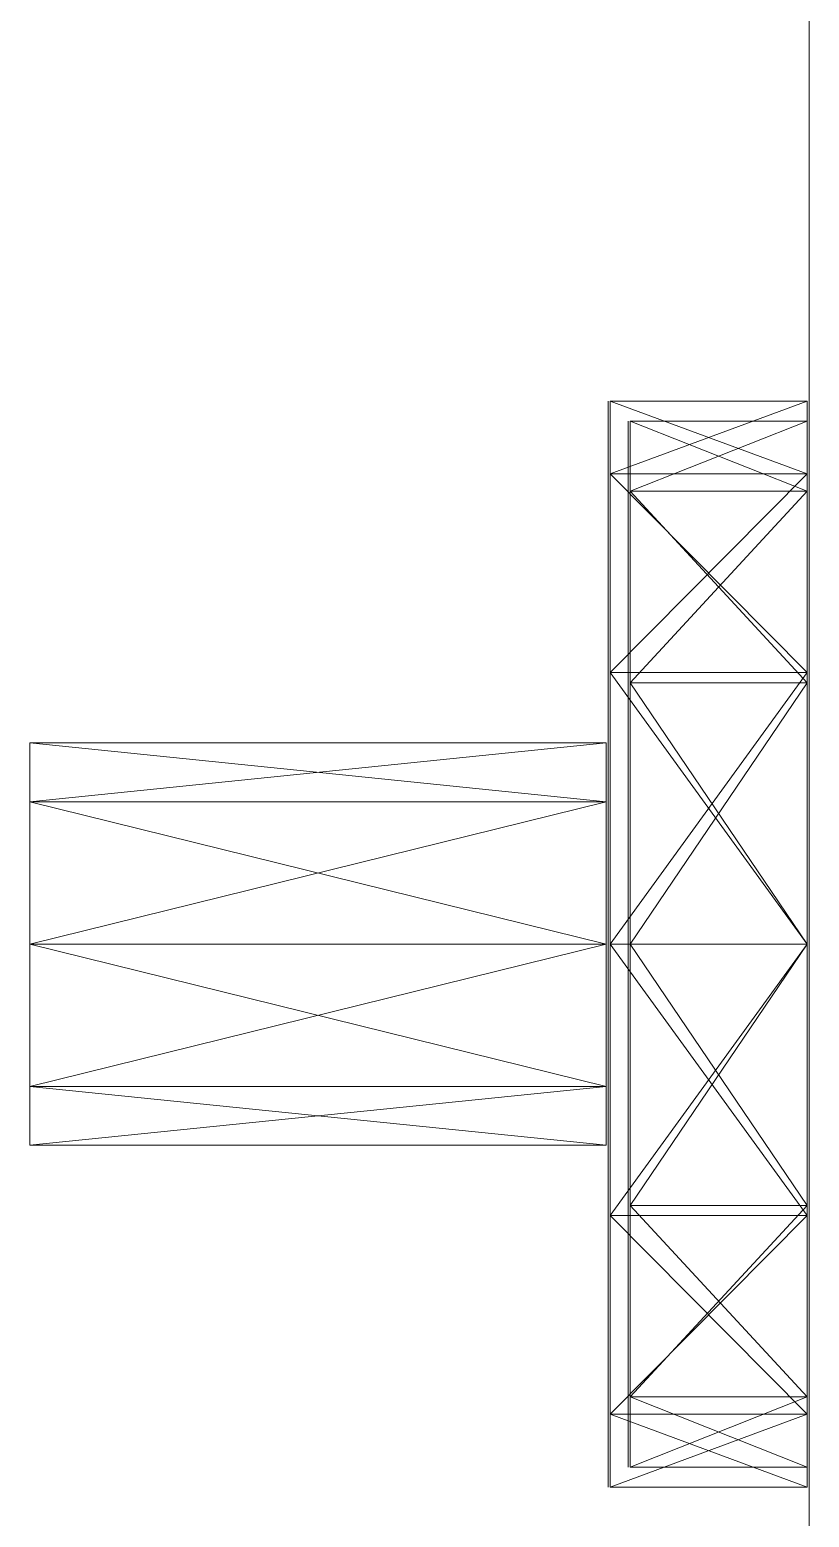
# Model space of a CAD drawing. Header units: millimetres. Extents: x -5300 to 98858, y -5196 to 93886.
# Drawn here: x -188.7 to -150, y 80819.5 to 80893.5 of the extents above; entities that cross this region are included whole.
import ezdxf

# ---------------------------------------------------------------- set-up
doc = ezdxf.new("R2010")
doc.units = ezdxf.units.MM
for name, color, linetype, lineweight, true_color in [('Двери', 7, 'Continuous', 18, 0x7f7f7f), ('Перекрытия', 7, 'Continuous', 18, 0x7f7f7f), ('Стены', 7, 'Continuous', 18, 0x7f7f7f)]:
    doc.layers.add(name, color=color, linetype=linetype, lineweight=lineweight, true_color=true_color)

# ---------------------------------------------------------------- blocks, each defined once
blk = doc.blocks.new('ПЕР-003 - ПЕР-003-240210-Подвал')
at = {"layer": 'Перекрытия', "color": 254, "true_color": 0xd4d4d4}
for p, q in [((-150, 89650), (-150, 36650)), ((-150, 36650), (-150, 89650))]:
    blk.add_line(p, q, dxfattribs=at)
blk = doc.blocks.new('СТН-01 - СТН-01-240558-Подвал')
at = {"layer": 'Стены', "color": 254, "true_color": 0xd4d4d4}
for p, q in [((-150, 89800), (-150, 79600)), ((-150, 79600), (-150, 89800)), ((-150, 83250), (-150, 78750)), ((-150, 78750), (-150, 83250)), ((-150, 79850), (-150, 81550)), ((-150, 81550), (-150, 79850)), ((-150, 79900), (-150, 81500)), ((-150, 81500), (-150, 79900))]:
    blk.add_line(p, q, dxfattribs=at)
blk = doc.blocks.new('СТН-01 - СТН-01-240562-Подвал')
blk.add_blockref('СТН-01 - СТН-01-240558-Подвал', (0, 0))
blk = doc.blocks.new('Дн-9 22110 - Дн-9-240606-Подвал')
at = {"layer": 'Двери', "color": 254, "true_color": 0xd4d4d4}
for p, q in [((-150, 81390), (-150, 80010)), ((-150, 80010), (-150, 81390)), ((-150, 81390), (-150, 80010)), ((-150, 80010), (-150, 81390)), ((-150, 80898), (-150, 80818)), ((-150, 80818), (-150, 80898)), ((-150, 80898), (-150, 80818)), ((-150, 80818), (-150, 80898)), ((-150, 79998), (-150, 80898)), ((-150, 80818), (-150, 80898)), ((-150, 80898), (-150, 79998)), ((-150, 80898), (-150, 80818)), ((-150, 79998), (-150, 80898)), ((-150, 80898), (-150, 80818)), ((-150, 80898), (-150, 79998)), ((-150, 80818), (-150, 80898)), ((-160, 80871.38), (-160, 80874.998)), ((-160, 80874.998), (-160, 80871.38)), ((-160, 80871.38), (-160, 80874.998)), ((-160, 80874.998), (-160, 80871.38)), ((-160, 80861.502), (-160, 80874.998)), ((-160, 80874.998), (-160, 80861.502)), ((-159.9, 80871.38), (-159.9, 80874.998)), ((-159.9, 80874.998), (-159.9, 80871.38)), ((-150.1, 80874.998), (-159.9, 80874.998)), ((-150.1, 80871.38), (-159.9, 80874.998)), ((-150.1, 80874.998), (-159.9, 80871.38)), ((-159.9, 80871.38), (-159.9, 80874.998)), ((-159.9, 80874.998), (-159.9, 80871.38)), ((-159.9, 80874.998), (-150.1, 80874.998)), ((-150.1, 80871.38), (-159.9, 80874.998)), ((-159.9, 80874.998), (-150.1, 80871.38)), ((-150.1, 80871.38), (-150.1, 80874.998)), ((-150.1, 80874.998), (-150.1, 80871.38)), ((-150.1, 80871.38), (-150.1, 80874.998)), ((-150.1, 80874.998), (-150.1, 80871.38)), ((-150, 80871.296), (-150, 80874.896)), ((-150, 80874.896), (-150, 80871.296)), ((-150, 80870.599), (-150, 80874.896)), ((-150, 80874.096), (-150, 80874.896)), ((-150, 80874.896), (-150, 80870.599)), ((-150, 80871.296), (-150, 80874.896)), ((-150, 80874.896), (-150, 80871.296)), ((-150, 80870.599), (-150, 80874.896)), ((-150, 80874.896), (-150, 80874.096)), ((-150, 80874.896), (-150, 80870.599)), ((-150, 80870.599), (-150, 80874.096)), ((-150, 80874.096), (-150, 80870.599)), ((-150, 80870.599), (-150, 80874.096)), ((-150, 80874.096), (-150, 80870.599)), ((-159, 80870.515), (-159, 80874.003)), ((-159, 80874.003), (-159, 80870.515)), ((-159, 80870.515), (-159, 80874.003)), ((-159, 80874.003), (-159, 80870.515)), ((-158.9, 80870.515), (-158.9, 80874.003)), ((-158.9, 80874.003), (-158.9, 80870.515)), ((-158.9, 80874.003), (-150.1, 80874.003)), ((-158.9, 80870.515), (-150.1, 80874.003)), ((-158.9, 80874.003), (-150.1, 80870.515)), ((-158.9, 80870.515), (-158.9, 80874.003)), ((-158.9, 80874.003), (-158.9, 80870.515)), ((-150.1, 80874.003), (-158.9, 80874.003)), ((-150.1, 80870.515), (-158.9, 80874.003)), ((-150.1, 80874.003), (-158.9, 80870.515)), ((-150.1, 80870.515), (-150.1, 80874.003)), ((-150.1, 80874.003), (-150.1, 80870.515)), ((-150.1, 80870.515), (-150.1, 80874.003)), ((-150.1, 80874.003), (-150.1, 80870.515)), ((-160, 80861.502), (-160, 80871.38)), ((-160, 80871.38), (-160, 80861.502)), ((-160, 80861.502), (-160, 80871.38)), ((-160, 80871.38), (-160, 80871.38)), ((-160, 80861.502), (-160, 80871.38)), ((-160, 80871.38), (-160, 80861.502)), ((-159.9, 80861.502), (-159.9, 80871.38)), ((-159.9, 80871.38), (-159.9, 80861.502)), ((-159.9, 80861.502), (-150.1, 80871.38)), ((-150.1, 80871.38), (-159.9, 80871.38)), ((-150.1, 80871.38), (-159.9, 80871.38)), ((-159.9, 80871.38), (-150.1, 80861.502)), ((-159.9, 80861.502), (-159.9, 80871.38)), ((-159.9, 80861.502), (-159.9, 80871.38)), ((-159.9, 80861.502), (-150.1, 80871.38)), ((-159.9, 80861.502), (-150.1, 80871.38)), ((-159.9, 80871.38), (-150.1, 80871.38)), ((-159.9, 80871.38), (-150.1, 80871.38)), ((-150.1, 80861.502), (-150.1, 80871.38)), ((-150.1, 80871.38), (-150.1, 80861.502)), ((-150.1, 80861.502), (-150.1, 80871.38)), ((-150.1, 80861.502), (-150.1, 80871.38)), ((-150, 80861.446), (-150, 80871.296)), ((-150, 80871.296), (-150, 80861.446)), ((-150, 80870.599), (-150, 80871.296)), ((-150, 80870.599), (-150, 80871.296)), ((-150, 80861.446), (-150, 80871.296)), ((-150, 80861.446), (-150, 80871.296)), ((-150, 80871.296), (-150, 80870.599)), ((-150, 80871.296), (-150, 80870.599)), ((-159, 80860.999), (-159, 80870.515)), ((-159, 80870.515), (-159, 80860.999)), ((-159, 80860.999), (-159, 80870.515)), ((-159, 80870.515), (-159, 80870.515)), ((-159, 80860.999), (-159, 80870.515)), ((-159, 80870.515), (-159, 80860.999)), ((-159, 80848.005), (-159, 80870.515)), ((-159, 80870.515), (-159, 80870.515)), ((-159, 80870.515), (-159, 80825.485)), ((-159, 80870.515), (-159, 80848.005)), ((-159, 80870.515), (-159, 80825.485)), ((-159, 80870.515), (-159, 80825.485)), ((-158.9, 80860.999), (-158.9, 80870.515)), ((-158.9, 80870.515), (-158.9, 80860.999)), ((-158.9, 80860.999), (-150.1, 80870.515)), ((-158.9, 80870.515), (-150.1, 80870.515)), ((-158.9, 80870.515), (-150.1, 80870.515)), ((-158.9, 80870.515), (-150.1, 80860.999)), ((-158.9, 80860.999), (-158.9, 80870.515)), ((-158.9, 80860.999), (-158.9, 80870.515)), ((-158.9, 80860.999), (-150.1, 80870.515)), ((-150.1, 80860.999), (-158.9, 80870.515)), ((-150.1, 80870.515), (-158.9, 80870.515)), ((-150.1, 80870.515), (-158.9, 80870.515)), ((-150.1, 80860.999), (-150.1, 80870.515)), ((-150.1, 80870.515), (-150.1, 80860.999)), ((-150.1, 80860.999), (-150.1, 80870.515)), ((-150.1, 80860.999), (-150.1, 80870.515)), ((-150, 80861.046), (-150, 80870.599)), ((-150, 80870.599), (-150, 80861.046)), ((-150, 80861.446), (-150, 80870.599)), ((-150, 80870.599), (-150, 80861.446)), ((-150, 80861.046), (-150, 80870.599)), ((-150, 80861.046), (-150, 80870.599)), ((-150, 80861.446), (-150, 80870.599)), ((-150, 80861.446), (-150, 80870.599)), ((-160, 80848.005), (-160, 80861.502)), ((-160, 80861.502), (-160, 80848.005)), ((-160, 80861.502), (-160, 80861.502)), ((-160, 80861.502), (-160, 80834.499)), ((-160, 80861.502), (-160, 80834.499)), ((-160, 80861.502), (-160, 80834.499)), ((-160, 80848.005), (-160, 80861.502)), ((-160, 80848.005), (-160, 80861.502)), ((-160, 80834.499), (-160, 80861.502)), ((-160, 80834.499), (-160, 80861.502)), ((-160, 80834.499), (-160, 80861.502)), ((-160, 80861.502), (-160, 80861.502)), ((-159.9, 80848.005), (-159.9, 80861.502)), ((-159.9, 80861.502), (-159.9, 80848.005)), ((-159.9, 80848.005), (-150.1, 80861.502)), ((-150.1, 80861.502), (-159.9, 80861.502)), ((-150.1, 80861.502), (-159.9, 80861.502)), ((-159.9, 80861.502), (-150.1, 80848.005)), ((-159.9, 80848.005), (-159.9, 80861.502)), ((-159.9, 80848.005), (-159.9, 80861.502)), ((-150.1, 80848.005), (-159.9, 80861.502)), ((-159.9, 80861.502), (-150.1, 80861.502)), ((-159.9, 80848.005), (-150.1, 80861.502)), ((-159.9, 80861.502), (-150.1, 80861.502)), ((-150.1, 80848.005), (-150.1, 80861.502)), ((-150.1, 80861.502), (-150.1, 80848.005)), ((-150.1, 80848.005), (-150.1, 80861.502)), ((-150.1, 80848.005), (-150.1, 80861.502)), ((-159, 80848.005), (-159, 80860.999)), ((-159, 80848.005), (-159, 80860.999)), ((-159, 80835.001), (-159, 80860.999)), ((-159, 80825.485), (-159, 80860.999)), ((-159, 80825.485), (-159, 80860.999)), ((-159, 80825.485), (-159, 80860.999)), ((-159, 80835.001), (-159, 80860.999)), ((-159, 80860.999), (-159, 80860.999)), ((-159, 80848.005), (-159, 80860.999)), ((-159, 80860.999), (-159, 80848.005)), ((-158.9, 80848.005), (-158.9, 80860.999)), ((-158.9, 80860.999), (-158.9, 80848.005)), ((-158.9, 80848.005), (-150.1, 80860.999)), ((-158.9, 80860.999), (-150.1, 80860.999)), ((-158.9, 80860.999), (-150.1, 80860.999)), ((-158.9, 80860.999), (-150.1, 80848.005)), ((-158.9, 80848.005), (-158.9, 80860.999)), ((-158.9, 80848.005), (-158.9, 80860.999)), ((-158.9, 80848.005), (-150.1, 80860.999)), ((-150.1, 80860.999), (-158.9, 80860.999)), ((-150.1, 80848.005), (-158.9, 80860.999)), ((-150.1, 80860.999), (-158.9, 80860.999)), ((-150.1, 80848.005), (-150.1, 80860.999)), ((-150.1, 80860.999), (-150.1, 80848.005)), ((-150.1, 80848.005), (-150.1, 80860.999)), ((-150.1, 80848.005), (-150.1, 80860.999)), ((-150, 80848.005), (-150, 80861.446)), ((-150, 80861.446), (-150, 80848.005)), ((-150, 80861.046), (-150, 80861.446)), ((-150, 80861.046), (-150, 80861.446)), ((-150, 80848.005), (-150, 80861.446)), ((-150, 80848.005), (-150, 80861.446)), ((-150, 80861.446), (-150, 80861.046)), ((-150, 80861.446), (-150, 80861.046)), ((-150, 80848.005), (-150, 80861.046)), ((-150, 80861.046), (-150, 80848.005)), ((-150, 80848.005), (-150, 80861.046)), ((-150, 80861.046), (-150, 80848.005)), ((-150, 80848.005), (-150, 80861.046)), ((-150, 80848.005), (-150, 80861.046)), ((-150, 80848.005), (-150, 80861.046)), ((-150, 80848.005), (-150, 80861.046)), ((-188.75, 80855.074), (-188.75, 80858.004)), ((-188.75, 80858.004), (-188.75, 80855.074)), ((-160.1, 80858.004), (-188.75, 80858.004)), ((-188.75, 80855.074), (-160.1, 80858.004)), ((-188.75, 80858.004), (-160.1, 80855.074)), ((-188.75, 80855.074), (-188.75, 80858.004)), ((-188.75, 80855.074), (-188.75, 80858.004)), ((-188.75, 80858.004), (-160.1, 80858.004)), ((-160.1, 80855.074), (-188.75, 80858.004)), ((-188.75, 80855.074), (-160.1, 80858.004)), ((-160.1, 80855.074), (-160.1, 80858.004)), ((-160.1, 80858.004), (-160.1, 80855.074)), ((-160.1, 80855.074), (-160.1, 80858.004)), ((-160.1, 80855.074), (-160.1, 80858.004)), ((-160, 80855.074), (-160, 80858.004)), ((-160, 80858.004), (-160, 80855.074)), ((-160, 80848.005), (-160, 80858.004)), ((-160, 80837.996), (-160, 80858.004)), ((-160, 80848.005), (-160, 80858.004)), ((-160, 80855.074), (-160, 80858.004)), ((-160, 80858.004), (-160, 80855.074)), ((-188.75, 80848.005), (-188.75, 80855.074)), ((-188.75, 80855.074), (-188.75, 80848.005)), ((-160.1, 80848.005), (-188.75, 80855.074)), ((-160.1, 80855.074), (-188.75, 80855.074)), ((-160.1, 80855.074), (-188.75, 80855.074)), ((-160.1, 80855.074), (-188.75, 80848.005)), ((-188.75, 80848.005), (-188.75, 80855.074)), ((-188.75, 80848.005), (-188.75, 80855.074)), ((-160.1, 80848.005), (-188.75, 80855.074)), ((-188.75, 80855.074), (-160.1, 80855.074)), ((-188.75, 80848.005), (-160.1, 80855.074)), ((-188.75, 80855.074), (-160.1, 80855.074)), ((-160.1, 80848.005), (-160.1, 80855.074)), ((-160.1, 80855.074), (-160.1, 80848.005)), ((-160.1, 80848.005), (-160.1, 80855.074)), ((-160.1, 80848.005), (-160.1, 80855.074)), ((-160, 80848.005), (-160, 80855.074)), ((-160, 80848.005), (-160, 80855.074)), ((-160, 80848.005), (-160, 80855.074)), ((-160, 80855.074), (-160, 80848.005)), ((-160, 80855.074), (-160, 80855.074)), ((-160, 80855.074), (-160, 80840.926)), ((-160, 80855.074), (-160, 80840.926)), ((-160, 80855.074), (-160, 80840.926)), ((-188.75, 80840.926), (-188.75, 80848.005)), ((-188.75, 80840.926), (-188.75, 80848.005)), ((-160.1, 80840.926), (-188.75, 80848.005)), ((-160.1, 80848.005), (-188.75, 80848.005)), ((-188.75, 80840.926), (-160.1, 80848.005)), ((-160.1, 80848.005), (-188.75, 80848.005)), ((-188.75, 80840.926), (-188.75, 80848.005)), ((-188.75, 80840.926), (-188.75, 80848.005)), ((-188.75, 80848.005), (-160.1, 80848.005)), ((-188.75, 80848.005), (-160.1, 80840.926)), ((-188.75, 80840.926), (-160.1, 80848.005)), ((-188.75, 80848.005), (-160.1, 80848.005)), ((-160.1, 80840.926), (-160.1, 80848.005)), ((-160.1, 80840.926), (-160.1, 80848.005)), ((-160.1, 80848.005), (-160.1, 80840.926)), ((-160.1, 80840.926), (-160.1, 80848.005)), ((-160, 80848.005), (-160, 80840.926)), ((-160, 80840.926), (-160, 80848.005)), ((-160, 80848.005), (-160, 80837.996)), ((-160, 80837.996), (-160, 80848.005)), ((-160, 80848.005), (-160, 80834.499)), ((-160, 80848.005), (-160, 80834.499)), ((-160, 80848.005), (-160, 80840.926)), ((-160, 80848.005), (-160, 80840.926)), ((-160, 80848.005), (-160, 80834.499)), ((-160, 80834.499), (-160, 80848.005)), ((-159.9, 80834.499), (-159.9, 80848.005)), ((-159.9, 80848.005), (-159.9, 80834.499)), ((-159.9, 80834.499), (-150.1, 80848.005)), ((-150.1, 80848.005), (-159.9, 80848.005)), ((-150.1, 80848.005), (-159.9, 80848.005)), ((-159.9, 80848.005), (-150.1, 80834.499)), ((-159.9, 80834.499), (-159.9, 80848.005)), ((-159.9, 80834.499), (-159.9, 80848.005)), ((-159.9, 80848.005), (-150.1, 80848.005)), ((-159.9, 80848.005), (-150.1, 80834.499)), ((-159.9, 80834.499), (-150.1, 80848.005)), ((-159.9, 80848.005), (-150.1, 80848.005)), ((-159, 80848.005), (-159, 80835.001)), ((-159, 80835.001), (-159, 80848.005)), ((-159, 80848.005), (-159, 80835.001)), ((-159, 80848.005), (-159, 80835.001)), ((-159, 80848.005), (-159, 80825.485)), ((-159, 80848.005), (-159, 80825.485)), ((-158.9, 80835.001), (-158.9, 80848.005)), ((-158.9, 80848.005), (-158.9, 80835.001)), ((-158.9, 80835.001), (-150.1, 80848.005)), ((-158.9, 80848.005), (-150.1, 80848.005)), ((-158.9, 80848.005), (-150.1, 80848.005)), ((-158.9, 80848.005), (-150.1, 80835.001)), ((-158.9, 80848.005), (-158.9, 80835.001)), ((-158.9, 80835.001), (-158.9, 80848.005)), ((-150.1, 80848.005), (-158.9, 80848.005)), ((-150.1, 80848.005), (-158.9, 80835.001)), ((-150.1, 80835.001), (-158.9, 80848.005)), ((-150.1, 80848.005), (-158.9, 80848.005)), ((-150.1, 80834.499), (-150.1, 80848.005)), ((-150.1, 80848.005), (-150.1, 80834.499)), ((-150.1, 80835.001), (-150.1, 80848.005)), ((-150.1, 80848.005), (-150.1, 80835.001)), ((-150.1, 80848.005), (-150.1, 80834.499)), ((-150.1, 80834.499), (-150.1, 80848.005)), ((-150.1, 80835.001), (-150.1, 80848.005)), ((-150.1, 80835.001), (-150.1, 80848.005)), ((-150, 80834.554), (-150, 80848.005)), ((-150, 80834.954), (-150, 80848.005)), ((-150, 80848.005), (-150, 80834.954)), ((-150, 80848.005), (-150, 80834.554)), ((-150, 80834.954), (-150, 80848.005)), ((-150, 80848.005), (-150, 80848.005)), ((-150, 80848.005), (-150, 80848.005)), ((-150, 80848.005), (-150, 80834.954)), ((-150, 80834.554), (-150, 80848.005)), ((-150, 80848.005), (-150, 80834.954)), ((-150, 80834.554), (-150, 80848.005)), ((-150, 80834.954), (-150, 80848.005)), ((-150, 80848.005), (-150, 80848.005)), ((-150, 80848.005), (-150, 80834.954)), ((-150, 80834.954), (-150, 80848.005)), ((-150, 80848.005), (-150, 80848.005)), ((-188.75, 80840.926), (-188.75, 80837.996)), ((-188.75, 80837.996), (-188.75, 80840.926)), ((-188.75, 80840.926), (-160.1, 80840.926)), ((-160.1, 80840.926), (-188.75, 80837.996)), ((-160.1, 80837.996), (-188.75, 80840.926)), ((-188.75, 80840.926), (-160.1, 80840.926)), ((-188.75, 80840.926), (-188.75, 80837.996)), ((-188.75, 80837.996), (-188.75, 80840.926)), ((-188.75, 80840.926), (-160.1, 80840.926)), ((-188.75, 80840.926), (-160.1, 80837.996)), ((-188.75, 80837.996), (-160.1, 80840.926)), ((-188.75, 80840.926), (-160.1, 80840.926)), ((-160.1, 80840.926), (-160.1, 80837.996)), ((-160.1, 80837.996), (-160.1, 80840.926)), ((-160.1, 80840.926), (-160.1, 80837.996)), ((-160.1, 80837.996), (-160.1, 80840.926)), ((-160, 80840.926), (-160, 80837.996)), ((-160, 80837.996), (-160, 80840.926)), ((-160, 80840.926), (-160, 80837.996)), ((-160, 80837.996), (-160, 80840.926)), ((-160, 80840.926), (-160, 80840.926)), ((-188.75, 80837.996), (-160.1, 80837.996)), ((-188.75, 80837.996), (-160.1, 80837.996)), ((-159, 80835.001), (-159, 80825.485)), ((-159, 80825.485), (-159, 80835.001)), ((-159, 80835.001), (-159, 80825.485)), ((-159, 80825.485), (-159, 80835.001)), ((-158.9, 80835.001), (-158.9, 80825.485)), ((-158.9, 80835.001), (-158.9, 80825.485)), ((-150.1, 80835.001), (-158.9, 80835.001)), ((-150.1, 80835.001), (-158.9, 80825.485)), ((-158.9, 80835.001), (-150.1, 80835.001)), ((-158.9, 80835.001), (-150.1, 80825.485)), ((-158.9, 80835.001), (-158.9, 80825.485)), ((-158.9, 80825.485), (-158.9, 80835.001)), ((-150.1, 80835.001), (-158.9, 80835.001)), ((-158.9, 80835.001), (-150.1, 80825.485)), ((-158.9, 80825.485), (-150.1, 80835.001)), ((-150.1, 80835.001), (-158.9, 80835.001)), ((-150.1, 80835.001), (-150.1, 80825.485)), ((-150.1, 80835.001), (-150.1, 80825.485)), ((-150.1, 80835.001), (-150.1, 80825.485)), ((-150.1, 80825.485), (-150.1, 80835.001)), ((-150, 80834.954), (-150, 80825.401)), ((-150, 80834.954), (-150, 80825.401)), ((-150, 80834.554), (-150, 80834.954)), ((-150, 80834.954), (-150, 80824.704)), ((-150, 80834.954), (-150, 80834.554)), ((-150, 80834.954), (-150, 80824.704)), ((-150, 80834.954), (-150, 80825.401)), ((-150, 80825.401), (-150, 80834.954)), ((-150, 80834.554), (-150, 80834.954)), ((-150, 80834.554), (-150, 80834.954)), ((-160, 80834.499), (-160, 80824.62)), ((-160, 80824.62), (-160, 80834.499)), ((-160, 80834.499), (-160, 80824.62)), ((-160, 80834.499), (-160, 80834.499)), ((-160, 80834.499), (-160, 80824.62)), ((-160, 80824.62), (-160, 80834.499)), ((-160, 80834.499), (-160, 80821.002)), ((-160, 80834.499), (-160, 80834.499)), ((-160, 80821.002), (-160, 80834.499)), ((-159.9, 80834.499), (-159.9, 80824.62)), ((-159.9, 80834.499), (-159.9, 80824.62)), ((-159.9, 80834.499), (-150.1, 80834.499)), ((-150.1, 80834.499), (-159.9, 80824.62)), ((-150.1, 80834.499), (-159.9, 80834.499)), ((-159.9, 80834.499), (-150.1, 80824.62)), ((-159.9, 80834.499), (-159.9, 80824.62)), ((-159.9, 80824.62), (-159.9, 80834.499)), ((-159.9, 80834.499), (-150.1, 80834.499)), ((-150.1, 80834.499), (-159.9, 80824.62)), ((-159.9, 80824.62), (-150.1, 80834.499)), ((-159.9, 80834.499), (-150.1, 80834.499)), ((-150.1, 80834.499), (-150.1, 80824.62)), ((-150.1, 80834.499), (-150.1, 80824.62)), ((-150.1, 80834.499), (-150.1, 80824.62)), ((-150.1, 80824.62), (-150.1, 80834.499)), ((-150, 80834.554), (-150, 80824.704)), ((-150, 80834.554), (-150, 80824.704)), ((-150, 80834.554), (-150, 80824.704)), ((-150, 80824.704), (-150, 80834.554)), ((-150, 80834.554), (-150, 80825.401)), ((-150, 80825.401), (-150, 80834.554)), ((-159, 80825.485), (-159, 80821.997)), ((-159, 80821.997), (-159, 80825.485)), ((-159, 80825.485), (-159, 80825.485)), ((-159, 80825.485), (-159, 80821.997)), ((-159, 80821.997), (-159, 80825.485)), ((-159, 80825.485), (-159, 80825.485)), ((-158.9, 80825.485), (-158.9, 80821.997)), ((-158.9, 80821.997), (-158.9, 80825.485)), ((-150.1, 80825.485), (-158.9, 80825.485)), ((-150.1, 80825.485), (-158.9, 80821.997)), ((-150.1, 80821.997), (-158.9, 80825.485)), ((-158.9, 80825.485), (-150.1, 80825.485)), ((-158.9, 80825.485), (-158.9, 80821.997)), ((-158.9, 80821.997), (-158.9, 80825.485)), ((-150.1, 80825.485), (-158.9, 80825.485)), ((-150.1, 80825.485), (-158.9, 80821.997)), ((-150.1, 80821.997), (-158.9, 80825.485)), ((-150.1, 80825.485), (-158.9, 80825.485)), ((-150.1, 80825.485), (-150.1, 80821.997)), ((-150.1, 80821.997), (-150.1, 80825.485)), ((-150.1, 80825.485), (-150.1, 80821.997)), ((-150.1, 80821.997), (-150.1, 80825.485)), ((-150, 80825.401), (-150, 80821.904)), ((-150, 80821.904), (-150, 80825.401)), ((-150, 80824.704), (-150, 80825.401)), ((-150, 80825.401), (-150, 80821.104)), ((-150, 80821.104), (-150, 80825.401)), ((-150, 80825.401), (-150, 80824.704)), ((-150, 80825.401), (-150, 80821.904)), ((-150, 80821.904), (-150, 80825.401)), ((-150, 80824.704), (-150, 80825.401)), ((-150, 80825.401), (-150, 80821.104)), ((-150, 80821.104), (-150, 80825.401)), ((-150, 80824.704), (-150, 80825.401)), ((-160, 80824.62), (-160, 80821.002)), ((-160, 80821.002), (-160, 80824.62)), ((-160, 80824.62), (-160, 80824.62)), ((-160, 80824.62), (-160, 80821.002)), ((-160, 80821.002), (-160, 80824.62)), ((-159.9, 80824.62), (-159.9, 80821.002)), ((-159.9, 80821.002), (-159.9, 80824.62)), ((-159.9, 80824.62), (-150.1, 80824.62)), ((-159.9, 80824.62), (-150.1, 80821.002)), ((-159.9, 80821.002), (-150.1, 80824.62)), ((-150.1, 80824.62), (-159.9, 80824.62)), ((-159.9, 80824.62), (-159.9, 80821.002)), ((-159.9, 80821.002), (-159.9, 80824.62)), ((-159.9, 80824.62), (-150.1, 80824.62)), ((-150.1, 80824.62), (-159.9, 80821.002)), ((-159.9, 80821.002), (-150.1, 80824.62)), ((-159.9, 80824.62), (-150.1, 80824.62)), ((-150.1, 80824.62), (-150.1, 80821.002)), ((-150.1, 80821.002), (-150.1, 80824.62)), ((-150.1, 80824.62), (-150.1, 80821.002)), ((-150.1, 80821.002), (-150.1, 80824.62)), ((-150, 80824.704), (-150, 80821.104)), ((-150, 80821.104), (-150, 80824.704)), ((-150, 80824.704), (-150, 80821.104)), ((-150, 80821.104), (-150, 80824.704)), ((-150.1, 80821.997), (-158.9, 80821.997)), ((-150.1, 80821.997), (-158.9, 80821.997)), ((-150, 80821.104), (-150, 80821.904)), ((-150, 80821.104), (-150, 80821.904)), ((-159.9, 80821.002), (-150.1, 80821.002)), ((-159.9, 80821.002), (-150.1, 80821.002))]:
    blk.add_line(p, q, dxfattribs=at)
blk = doc.blocks.new('Дн-9 22110 - Дн-9 22110-240610-Подвал')
blk.add_blockref('Дн-9 22110 - Дн-9-240606-Подвал', (0, 0))

msp = doc.modelspace()

# ---------------------------------------------------------------- linework, layer by layer
at = {"layer": 'Перекрытия', "color": 254, "true_color": 0xd4d4d4}
for p, q in [((-150, 36650), (-150, 89650)), ((-150, 89650), (-150, 36650))]:
    msp.add_line(p, q, dxfattribs=at)

# ---------------------------------------------------------------- block references
at = {"layer": 'Двери', "color": 254, "true_color": 0xd4d4d4}
msp.add_blockref('Дн-9 22110 - Дн-9 22110-240610-Подвал', (0, 0), dxfattribs=at)
at = {"layer": 'Перекрытия', "color": 254, "true_color": 0xd4d4d4}
msp.add_blockref('ПЕР-003 - ПЕР-003-240210-Подвал', (0, 0), dxfattribs=at)
at = {"layer": 'Стены', "color": 254, "true_color": 0xd4d4d4}
msp.add_blockref('СТН-01 - СТН-01-240562-Подвал', (0, 0), dxfattribs=at)

doc.saveas('drawing.dxf')
